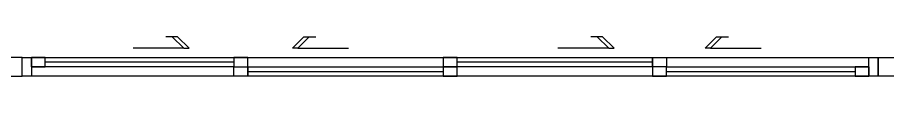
# Model space of a CAD drawing. Header units: inches. Extents: x -1366 to 1207, y -585 to 2554.
# Drawn here: x 733.987 to 738.662, y 2005.19 to 2005.402 of the extents above; entities that cross this region are included whole.
import ezdxf

# ---------------------------------------------------------------- set-up
doc = ezdxf.new("R2010")
doc.units = ezdxf.units.IN
doc.header["$MEASUREMENT"] = 0
doc.layers.add('WALL', color=7, linetype='CONTINUOUS')
doc.layers.add('wind', color=7, linetype='CONTINUOUS')

msp = doc.modelspace()

# ---------------------------------------------------------------- linework, layer by layer
at = {"layer": 'WALL'}
for points in [[(733.9117, 2005.2904), (733.9117, 2005.1904), (734.0117, 2005.1904), (734.0117, 2005.2904)], [(738.7117, 2005.2904), (738.7117, 2005.1904), (738.6117, 2005.1904), (738.6117, 2005.2904)]]:
    msp.add_lwpolyline(points, close=True, dxfattribs=at)
at = {"layer": 'wind', "color": 8}
for p, q in [((734.8806, 2005.3404), (734.6078, 2005.3404)), ((735.4927, 2005.3404), (735.7655, 2005.3404)), ((737.1636, 2005.3404), (736.8908, 2005.3404)), ((737.7097, 2005.3404), (737.9825, 2005.3404))]:
    msp.add_line(p, q, dxfattribs=at)
at = {"layer": 'wind'}
for p, q in [((735.1492, 2005.2654), (734.1367, 2005.2654)), ((737.3992, 2005.2654), (736.3492, 2005.2654)), ((735.2242, 2005.2154), (736.2742, 2005.2154)), ((737.4742, 2005.2154), (738.4867, 2005.2154))]:
    msp.add_line(p, q, dxfattribs=at)
at = {"layer": 'wind', "color": 8}
for points in [[(734.8188, 2005.4023), (734.8806, 2005.3404), (734.9089, 2005.3404), (734.847, 2005.4023), (734.8188, 2005.4023), (734.7839, 2005.4023)], [(735.5546, 2005.4023), (735.4927, 2005.3404), (735.4644, 2005.3404), (735.5263, 2005.4023), (735.5546, 2005.4023), (735.5894, 2005.4023)], [(737.1017, 2005.4023), (737.1636, 2005.3404), (737.1919, 2005.3404), (737.13, 2005.4023), (737.1017, 2005.4023), (737.0669, 2005.4023)], [(737.7716, 2005.4023), (737.7097, 2005.3404), (737.6814, 2005.3404), (737.7433, 2005.4023), (737.7716, 2005.4023), (737.8064, 2005.4023)]]:
    msp.add_lwpolyline(points, dxfattribs=at)
at = {"layer": 'wind'}
for points in [[(734.0117, 2005.2904), (734.0617, 2005.2904), (734.0617, 2005.1904), (734.0117, 2005.1904)], [(734.0617, 2005.2404), (734.1367, 2005.2404), (734.1367, 2005.2904), (734.0617, 2005.2904)], [(735.1492, 2005.2404), (735.2242, 2005.2404), (735.2242, 2005.2904), (735.1492, 2005.2904)], [(736.2742, 2005.2404), (736.3492, 2005.2404), (736.3492, 2005.2904), (736.2742, 2005.2904)], [(737.4742, 2005.2404), (737.3992, 2005.2404), (737.3992, 2005.2904), (737.4742, 2005.2904)], [(738.5617, 2005.2904), (738.6117, 2005.2904), (738.6117, 2005.1904), (738.5617, 2005.1904)], [(735.1492, 2005.2404), (735.2242, 2005.2404), (735.2242, 2005.1904), (735.1492, 2005.1904)], [(736.3492, 2005.2404), (736.2742, 2005.2404), (736.2742, 2005.1904), (736.3492, 2005.1904)], [(737.4742, 2005.2404), (737.3992, 2005.2404), (737.3992, 2005.1904), (737.4742, 2005.1904)], [(738.5617, 2005.2404), (738.4867, 2005.2404), (738.4867, 2005.1904), (738.5617, 2005.1904)]]:
    msp.add_lwpolyline(points, close=True, dxfattribs=at)
at = {"layer": 'wind', "color": 8}
for points in [[(734.0117, 2005.2904), (738.6117, 2005.2904), (738.6117, 2005.1904), (734.0117, 2005.1904)], [(734.0617, 2005.2904), (735.1492, 2005.2904), (735.1492, 2005.2404), (734.0617, 2005.2404)], [(737.3992, 2005.2404), (736.3492, 2005.2404), (736.3492, 2005.2904), (737.3992, 2005.2904)], [(735.2242, 2005.2404), (736.2742, 2005.2404), (736.2742, 2005.1904), (735.2242, 2005.1904)], [(738.5617, 2005.1904), (737.4742, 2005.1904), (737.4742, 2005.2404), (738.5617, 2005.2404)]]:
    msp.add_lwpolyline(points, close=True, dxfattribs=at)

doc.saveas('drawing.dxf')
